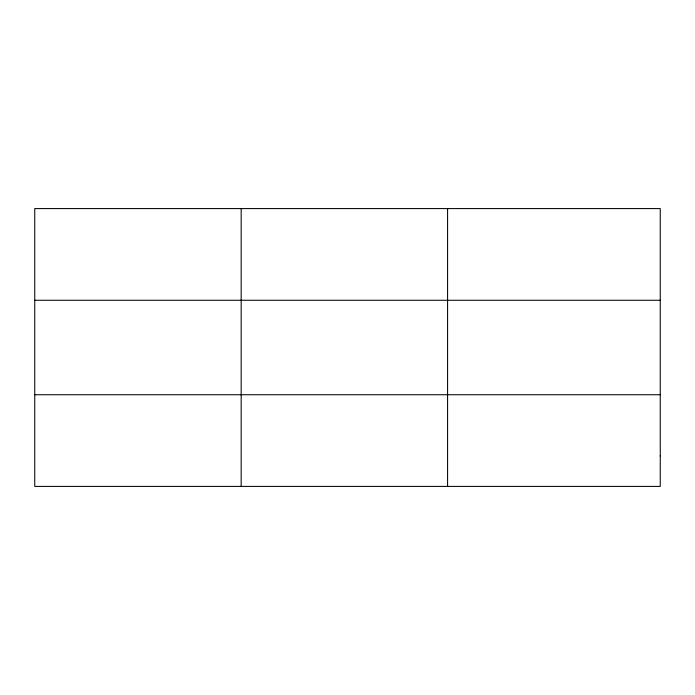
<?xml version="1.0" encoding="UTF-8"?>
<svg xmlns="http://www.w3.org/2000/svg" width="695" height="695" viewBox="0 0 695 695"><rect width="100%" height="100%" fill="white"/><g stroke="black" fill="none" stroke-linecap="round" stroke-linejoin="round"><path stroke-width="1.04" d="M241.165 208.587L241.165 486.413M447.58 208.587L447.58 486.413M34.75 300.266L660.25 300.266M34.75 394.734L660.25 394.734M660.25 455.851L660.25 486.413L34.75 486.413L34.75 208.587L660.25 208.587L660.25 455.851"/></g></svg>
